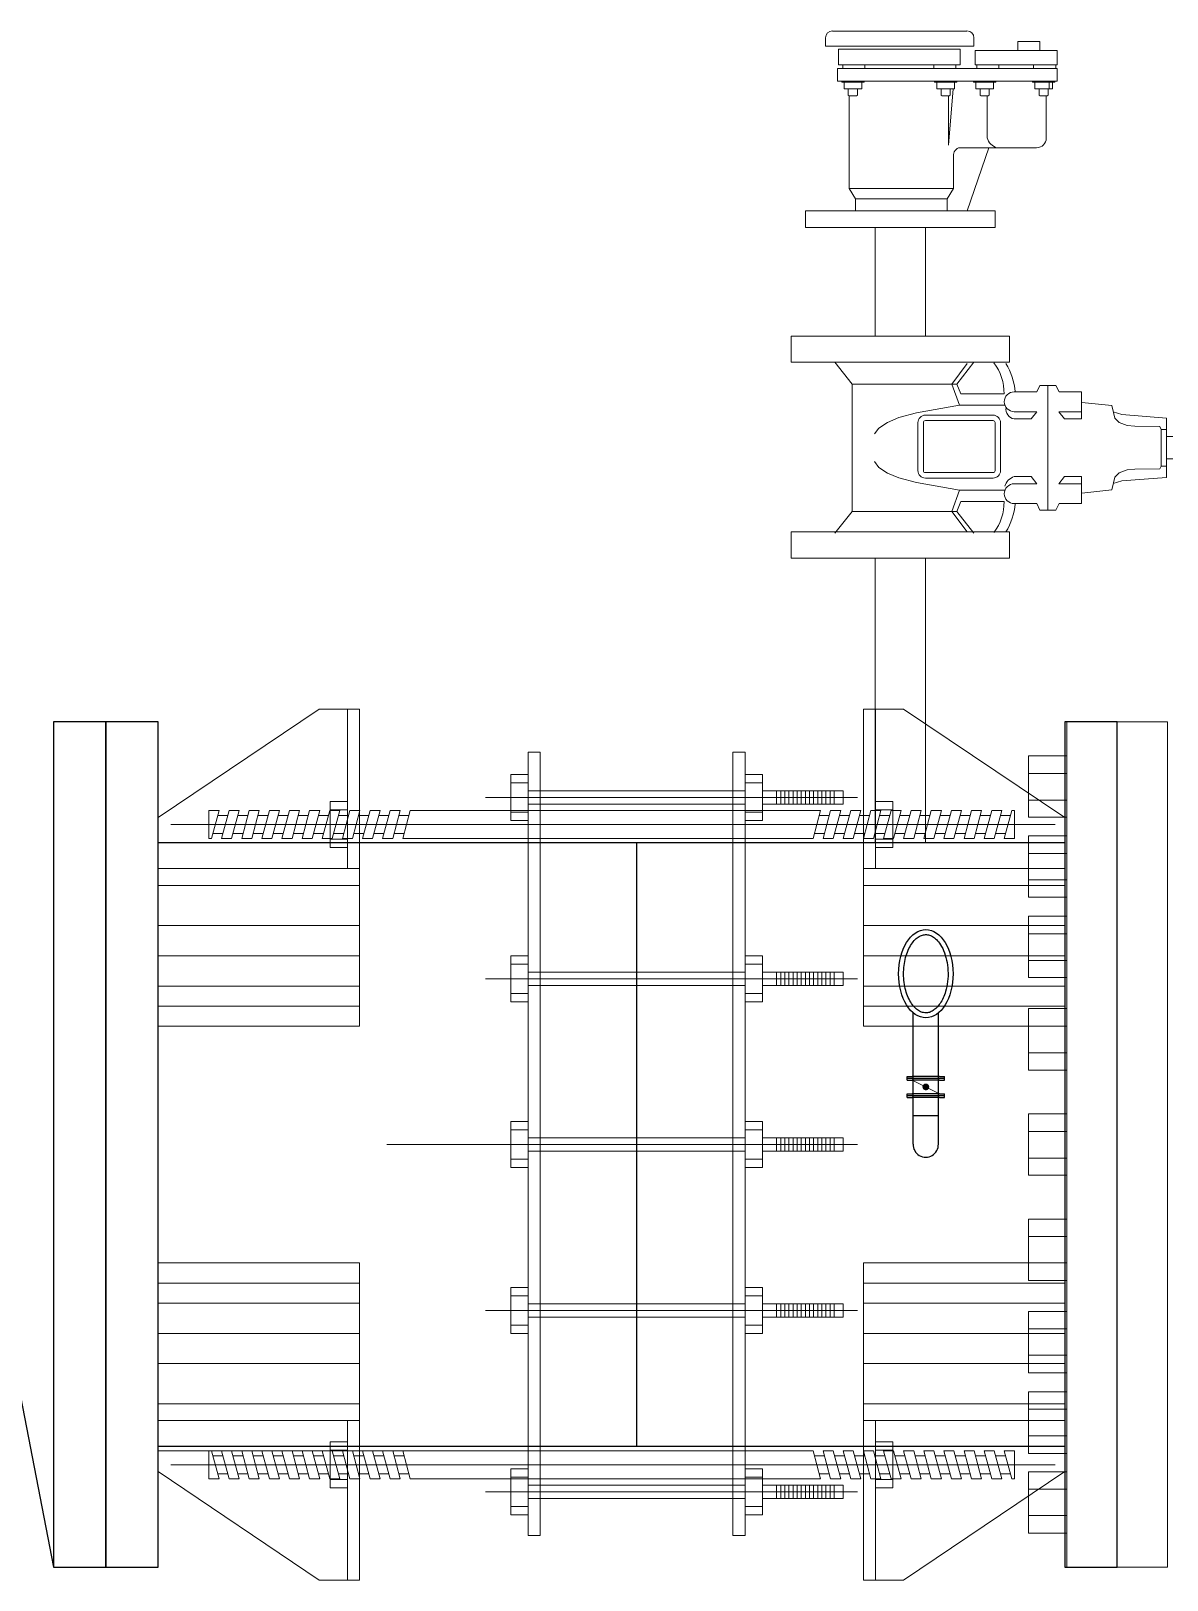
# Model space of a CAD drawing. Header units: inches. Extents: x 0 to 235202, y 0 to 186812.
# Drawn here: x 85566 to 87259, y 172382 to 174691 of the extents above; entities that cross this region are included whole.
import ezdxf

# ---------------------------------------------------------------- set-up
doc = ezdxf.new("R2010")
doc.units = ezdxf.units.IN
doc.header["$MEASUREMENT"] = 0
doc.layers.add('DIM', color=251, linetype='Continuous', lineweight=0)
doc.layers.add('MECHANICAL', color=8, linetype='Continuous', lineweight=0)
doc.layers.add('pipe_dimensio', color=1, linetype='Continuous')
doc.layers.add('PP', color=4, linetype='Continuous')

msp = doc.modelspace()

# ---------------------------------------------------------------- linework, layer by layer
at = {"color": 251}
for p, q in [((85678, 173661), (85600, 173661)), ((85600, 173661), (85600, 172401)), ((85678, 173661), (85678, 172401)), ((85678, 172401), (85678, 173661)), ((85756, 173661), (85678, 173661)), ((85678, 173661), (85678, 172401)), ((85756, 172401), (85756, 173661)), ((87184.6, 173661), (87106.6, 173661)), ((87106.6, 173661), (87106.6, 172401)), ((87184.6, 172401), (87184.6, 173661)), ((87106.6, 173481), (85756, 173481)), ((86468.8, 173481), (86468.8, 172581)), ((86871.9, 173129.9), (86927.4, 173129.9)), ((86871.9, 173129.9), (86927.4, 173129.9)), ((86919.9, 173132.6), (86879.4, 173132.6)), ((86919.9, 173132.6), (86879.4, 173132.6)), ((86919.9, 173127.1), (86879.4, 173127.1)), ((86919.9, 173127.1), (86879.4, 173127.1)), ((86871.9, 173104.1), (86927.4, 173104.1)), ((86871.9, 173104.1), (86927.4, 173104.1)), ((86919.9, 173106.9), (86879.4, 173106.9)), ((86919.9, 173106.9), (86879.4, 173106.9)), ((86919.9, 173101.4), (86879.4, 173101.4)), ((87106.6, 172581), (85756, 172581)), ((85600, 172401), (85678, 172401)), ((85678, 172401), (85756, 172401)), ((87106.6, 172401), (87184.6, 172401))]:
    msp.add_line(p, q, dxfattribs=at)
at = {"layer": 'DIM', "color": 251, "linetype": 'Continuous'}
for p, q in [((86750.2, 174680.8), (86750.2, 174668.7)), ((86961, 174691.1), (86760.6, 174691.1)), ((86971.4, 174668.7), (86971.4, 174680.8)), ((87036.8, 174661.8), (87036.8, 174675.5)), ((87036.8, 174675.5), (87069.5, 174675.5)), ((87069.5, 174675.5), (87069.5, 174661.8)), ((86750.2, 174668.7), (86971.4, 174668.7)), ((86950.6, 174663.8), (86769.5, 174663.8)), ((86769.5, 174663.8), (86769.5, 174640.9)), ((86950.6, 174640.9), (86950.6, 174663.8)), ((86973.2, 174640.9), (86973.2, 174661.8)), ((86973.2, 174661.8), (87095.6, 174661.8)), ((87069.5, 174661.8), (87036.8, 174661.8)), ((87095.6, 174661.8), (87095.6, 174640.9)), ((87095.6, 174635), (86768.1, 174635)), ((86768.1, 174635), (86768.1, 174616.3)), ((86769.5, 174640.9), (86950.6, 174640.9)), ((86808.8, 174640.9), (86775.9, 174640.9)), ((86775.9, 174640.9), (86775.9, 174635)), ((86775.9, 174635), (86808.8, 174635)), ((86808.8, 174635), (86808.8, 174640.9)), ((86944.4, 174640.9), (86911.5, 174640.9)), ((86911.5, 174640.9), (86911.5, 174635)), ((86911.5, 174635), (86944.4, 174635)), ((86944.4, 174635), (86944.4, 174640.9)), ((87095.6, 174640.9), (86973.2, 174640.9)), ((87008.5, 174640.9), (86975.6, 174640.9)), ((86975.6, 174640.9), (86975.6, 174635)), ((86975.6, 174635), (87008.5, 174635)), ((87008.5, 174635), (87008.5, 174640.9)), ((87060.2, 174635), (87060.2, 174640.9)), ((87060.2, 174640.9), (87093.2, 174640.9)), ((87093.2, 174635), (87060.2, 174635)), ((87093.2, 174640.9), (87093.2, 174635)), ((87095.6, 174616.3), (87095.6, 174635)), ((86768.1, 174616.3), (87095.6, 174616.3)), ((86807.7, 174616.3), (86774.3, 174616.3)), ((86774.3, 174616.3), (86774.3, 174614.8)), ((86774.3, 174614.8), (86807.7, 174614.8)), ((86804.2, 174614.8), (86777.8, 174614.8)), ((86777.8, 174614.8), (86777.8, 174605)), ((86777.8, 174605), (86804.2, 174605)), ((86797.8, 174605), (86784.2, 174605)), ((86784.2, 174605), (86784.2, 174595.7)), ((86797.8, 174595.7), (86797.8, 174605)), ((86804.2, 174605), (86804.2, 174614.8)), ((86807.7, 174614.8), (86807.7, 174616.3)), ((86912.4, 174616.3), (86945.8, 174616.3)), ((86912.4, 174614.8), (86912.4, 174616.3)), ((86945.8, 174614.8), (86912.4, 174614.8)), ((86915.9, 174614.8), (86942.3, 174614.8)), ((86915.9, 174605), (86915.9, 174614.8)), ((86942.3, 174605), (86915.9, 174605)), ((86922.3, 174605), (86935.9, 174605)), ((86922.3, 174595.7), (86922.3, 174605)), ((86933.6, 174521), (86940.6, 174605.1)), ((86935.9, 174605), (86935.9, 174595.7)), ((86942.3, 174614.8), (86942.3, 174605)), ((86945.8, 174616.3), (86945.8, 174614.8)), ((86970.7, 174616.3), (87004.2, 174616.3)), ((86970.7, 174614.8), (86970.7, 174616.3)), ((87004.2, 174614.8), (86970.7, 174614.8)), ((86974.3, 174614.8), (87000.6, 174614.8)), ((86974.3, 174605), (86974.3, 174614.8)), ((87000.6, 174605), (86974.3, 174605)), ((86980.7, 174605), (86994.2, 174605)), ((86980.7, 174595.7), (86980.7, 174605)), ((86994.2, 174605), (86994.2, 174595.7)), ((87000.6, 174614.8), (87000.6, 174605)), ((87004.2, 174616.3), (87004.2, 174614.8)), ((87091.9, 174616.3), (87058.5, 174616.3)), ((87058.5, 174616.3), (87058.5, 174614.8)), ((87058.5, 174614.8), (87091.9, 174614.8)), ((87088.4, 174614.8), (87062.1, 174614.8)), ((87062.1, 174614.8), (87062.1, 174605)), ((87062.1, 174605), (87088.4, 174605)), ((87082, 174605), (87068.5, 174605)), ((87068.5, 174605), (87068.5, 174595.7)), ((87082, 174595.7), (87082, 174605)), ((87083.4, 174605), (87083.4, 174614.8)), ((87088.4, 174605), (87088.4, 174614.8)), ((87091.9, 174614.8), (87091.9, 174616.3)), ((86784.2, 174595.7), (86785.7, 174594.3)), ((86785.3, 174594.6), (86785.3, 174456.3)), ((86785.7, 174594.3), (86796.3, 174594.3)), ((86796.3, 174594.3), (86797.8, 174595.7)), ((86923.8, 174594.3), (86922.3, 174595.7)), ((86934.4, 174594.3), (86923.8, 174594.3)), ((86933.6, 174594.3), (86933.6, 174521)), ((86935.9, 174595.7), (86934.4, 174594.3)), ((86982.1, 174594.3), (86980.7, 174595.7)), ((86992.8, 174594.3), (86982.1, 174594.3)), ((86990.9, 174594.3), (86990.9, 174531.8)), ((86994.2, 174595.7), (86992.8, 174594.3)), ((87068.5, 174595.7), (87069.9, 174594.3)), ((87069.9, 174594.3), (87080.6, 174594.3)), ((87079.2, 174594.3), (87079.2, 174531.5)), ((87080.6, 174594.3), (87082, 174595.7)), ((87064.8, 174517.1), (86950.5, 174517.1)), ((86993.4, 174517.1), (86961.3, 174422.8)), ((86940.9, 174506.6), (86940.9, 174456.3)), ((86785.3, 174456.3), (86794.9, 174441.1)), ((86785.3, 174456.3), (86940.9, 174456.3)), ((86940.9, 174456.3), (86931.4, 174441.1)), ((87002.9, 174422.8), (86720.5, 174422.8)), ((86720.5, 174422.8), (86720.5, 174398.2)), ((86794.9, 174441.1), (86794.9, 174422.8)), ((86931.4, 174441.1), (86794.9, 174441.1)), ((86931.4, 174441.1), (86931.4, 174422.8)), ((87002.9, 174398.2), (87002.9, 174422.8)), ((86720.5, 174398.2), (87002.9, 174398.2)), ((86824.2, 174398.2), (86824.2, 174236.4)), ((86824.2, 174398.2), (86899.2, 174398.2)), ((86824.2, 174236.4), (86824.2, 174398.2)), ((86899.2, 174398.2), (86899.2, 174236.4)), ((86899.2, 174398.2), (86899.2, 174236.4)), ((87024.5, 174236.4), (86698.9, 174236.4)), ((86698.9, 174236.4), (86698.9, 174197.2)), ((86824.2, 174236.4), (86899.2, 174236.4)), ((86899.2, 174236.4), (86824.2, 174236.4)), ((87024.5, 174197.2), (87024.5, 174236.4)), ((86698.9, 174197.2), (87024.5, 174197.2)), ((86764.1, 174197.2), (86789.7, 174164.8)), ((86938.3, 174164.8), (86961.4, 174195.5)), ((86971.3, 174197.2), (86945.7, 174164.8)), ((86945.7, 174164.8), (86789.7, 174164.8)), ((86789.7, 173974.9), (86789.7, 174164.8)), ((86950, 174133.1), (86938.3, 174164.8)), ((86945.7, 174164.8), (86951.6, 174150.1)), ((86951.6, 174150.1), (87016.2, 174150.1)), ((87031.4, 174153.3), (87064.9, 174153.3)), ((87064.9, 174153.3), (87069.7, 174162.8)), ((87069.7, 174162.8), (87081.5, 174162.8)), ((87081.5, 173976.9), (87081.5, 174162.8)), ((87093.4, 174162.8), (87081.5, 174162.8)), ((87081.5, 173976.9), (87081.5, 174162.8)), ((87098.2, 174153.3), (87093.4, 174162.8)), ((87131.7, 174153.3), (87098.2, 174153.3)), ((87131.7, 174153.3), (87131.7, 174112.9)), ((86885.9, 174121.7), (86859.3, 174114.8)), ((86950, 174133.1), (86885.9, 174121.7)), ((87017.5, 174133.1), (86950, 174133.1)), ((87065.2, 174123.6), (87031.4, 174123.6)), ((87056.6, 174112.9), (87065.2, 174123.6)), ((87106.5, 174112.9), (87097.9, 174123.6)), ((87097.9, 174123.6), (87131.7, 174123.6)), ((87176.8, 174132.9), (87132.1, 174137.5)), ((87181.2, 174113.9), (87176.8, 174132.9)), ((87191.5, 174119.4), (87179, 174123.4)), ((87258.5, 174114.1), (87191.5, 174119.4)), ((86829.6, 174099.1), (86823.2, 174090.6)), ((86842.6, 174107.7), (86829.6, 174099.1)), ((86859.3, 174114.8), (86842.6, 174107.7)), ((86887.9, 174107.3), (86887.9, 174035.8)), ((86896, 174107.3), (86896, 174035.8)), ((86999.9, 174118.4), (86899, 174118.4)), ((86999.9, 174110.3), (86899, 174110.3)), ((87002.9, 174035.8), (87002.9, 174107.3)), ((87011, 174035.8), (87011, 174107.3)), ((87031.4, 174112.9), (87056.6, 174112.9)), ((87131.7, 174112.9), (87106.5, 174112.9)), ((87187.9, 174107.4), (87181.2, 174113.9)), ((87199.5, 174103), (87187.9, 174107.4)), ((87211, 174102.1), (87199.5, 174103)), ((87248.3, 174101.4), (87211, 174102.1)), ((87250.2, 174097.2), (87248.3, 174101.4)), ((87250.2, 174042.6), (87250.2, 174097.2)), ((87258.5, 174097.2), (87250.2, 174097.2)), ((87258.5, 174114.1), (87258.5, 174097.2)), ((87258.5, 174042.6), (87258.5, 174097.2)), ((87258.5, 174086.5), (87267.8, 174086.5)), ((87258.5, 174053.2), (87267.8, 174053.2)), ((86829.6, 174040.6), (86823.2, 174049.2)), ((86842.6, 174032.1), (86829.6, 174040.6)), ((86859.3, 174024.9), (86842.6, 174032.1)), ((86899, 174032.8), (86999.9, 174032.8)), ((87031.4, 174026.8), (87056.6, 174026.8)), ((87056.6, 174026.8), (87065.2, 174016.1)), ((87106.5, 174026.8), (87097.9, 174016.1)), ((87131.7, 174026.8), (87106.5, 174026.8)), ((87131.7, 173986.5), (87131.7, 174026.8)), ((87187.9, 174032.3), (87181.2, 174025.9)), ((87199.5, 174036.7), (87187.9, 174032.3)), ((87211, 174037.7), (87199.5, 174036.7)), ((87248.3, 174038.4), (87211, 174037.7)), ((87250.2, 174042.6), (87248.3, 174038.4)), ((87258.5, 174042.6), (87250.2, 174042.6)), ((87258.5, 174025.7), (87258.5, 174042.6)), ((86885.9, 174018.1), (86859.3, 174024.9)), ((86950, 174006.7), (86885.9, 174018.1)), ((86899, 174024.7), (86999.9, 174024.7)), ((86950, 174006.7), (86938.3, 173974.9)), ((87017.5, 174006.7), (86950, 174006.7)), ((87065.2, 174016.1), (87031.4, 174016.1)), ((87097.9, 174016.1), (87131.7, 174016.1)), ((87176.8, 174006.9), (87132.1, 174002.2)), ((87181.2, 174025.9), (87176.8, 174006.9)), ((87191.5, 174020.4), (87179, 174016.4)), ((87258.5, 174025.7), (87191.5, 174020.4)), ((86945.7, 173974.9), (86951.6, 173989.7)), ((86951.6, 173989.7), (87016.2, 173989.7)), ((87031.4, 173986.5), (87064.9, 173986.5)), ((87064.9, 173986.5), (87069.7, 173976.9)), ((87098.2, 173986.5), (87093.4, 173976.9)), ((87131.7, 173986.5), (87098.2, 173986.5)), ((86764.1, 173942.6), (86789.7, 173974.9)), ((86945.7, 173974.9), (86789.7, 173974.9)), ((86938.3, 173974.9), (86961.4, 173944.3)), ((86971.3, 173942.6), (86945.7, 173974.9)), ((87069.7, 173976.9), (87081.5, 173976.9)), ((87093.4, 173976.9), (87081.5, 173976.9)), ((87024.6, 173944.3), (86699, 173944.3)), ((86699, 173944.3), (86699, 173905.1)), ((87024.6, 173905.1), (87024.6, 173944.3)), ((86699, 173905.1), (87024.6, 173905.1)), ((86899.2, 173905.1), (86824.2, 173905.1)), ((86824.2, 173905.1), (86824.2, 173481)), ((86899.2, 173481), (86899.2, 173905.1)), ((86824.2, 173481), (86899.2, 173481))]:
    msp.add_line(p, q, dxfattribs=at)
at = {"layer": 'DIM', "color": 251}
for p, q in [((85996, 173680.1), (85756, 173518.5)), ((86056, 173680.1), (85996, 173680.1)), ((86056, 173680.1), (86056, 173481)), ((86806.6, 173680.1), (86806.6, 173481)), ((86806.6, 173680.1), (86866.6, 173680.1)), ((86866.6, 173680.1), (87106.6, 173518.5)), ((86307.2, 173616), (86307.2, 173481)), ((86325.2, 173616), (86307.2, 173616)), ((86307.2, 173616), (86307.2, 173481)), ((86325.2, 173616), (86307.2, 173616)), ((86325.2, 173616), (86325.2, 173481)), ((86325.2, 173616), (86325.2, 173481)), ((86612.3, 173616), (86612.3, 173481)), ((86612.3, 173616), (86630.3, 173616)), ((86612.3, 173616), (86612.3, 173481)), ((86612.3, 173616), (86630.3, 173616)), ((86630.3, 173616), (86630.3, 173481)), ((86630.3, 173616), (86630.3, 173481)), ((86281.4, 173514.3), (86281.4, 173582.7)), ((86281.4, 173582.7), (86307.2, 173582.7)), ((86281.4, 173514.3), (86281.4, 173582.7)), ((86281.4, 173582.7), (86307.2, 173582.7)), ((86281.4, 173570.4), (86307.2, 173570.4)), ((86281.4, 173570.4), (86307.2, 173570.4)), ((86307.2, 173582.7), (86307.2, 173514.3)), ((86307.2, 173582.7), (86307.2, 173514.3)), ((86656.1, 173582.7), (86630.3, 173582.7)), ((86630.3, 173582.7), (86630.3, 173514.3)), ((86656.1, 173582.7), (86630.3, 173582.7)), ((86630.3, 173582.7), (86630.3, 173514.3)), ((86656.1, 173570.4), (86630.3, 173570.4)), ((86656.1, 173570.4), (86630.3, 173570.4)), ((86656.1, 173514.3), (86656.1, 173582.7)), ((86656.1, 173514.3), (86656.1, 173582.7)), ((86012.2, 173542.5), (86038, 173542.5)), ((86012.2, 173474.1), (86012.2, 173542.5)), ((86012.2, 173542.5), (86038, 173542.5)), ((86012.2, 173474.1), (86012.2, 173542.5)), ((86038, 173542.5), (86038, 173474.1)), ((86038, 173542.5), (86038, 173474.1)), ((86630.3, 173558.4), (86307.2, 173558.4)), ((86612.3, 173558.4), (86325.2, 173558.4)), ((86776.4, 173558.4), (86656.1, 173558.4)), ((86776.4, 173558.4), (86656.1, 173558.4)), ((86677.3, 173558.4), (86677.3, 173538.6)), ((86677.3, 173558.4), (86677.3, 173538.6)), ((86683.4, 173558.4), (86683.4, 173538.6)), ((86683.4, 173558.4), (86683.4, 173538.6)), ((86689.5, 173558.4), (86689.5, 173538.6)), ((86689.5, 173558.4), (86689.5, 173538.6)), ((86695.7, 173558.4), (86695.7, 173538.6)), ((86695.7, 173558.4), (86695.7, 173538.6)), ((86701.8, 173558.4), (86701.8, 173538.6)), ((86701.8, 173558.4), (86701.8, 173538.6)), ((86707.9, 173558.4), (86707.9, 173538.6)), ((86707.9, 173558.4), (86707.9, 173538.6)), ((86714.1, 173558.4), (86714.1, 173538.6)), ((86714.1, 173558.4), (86714.1, 173538.6)), ((86720.2, 173558.4), (86720.2, 173538.6)), ((86720.2, 173558.4), (86720.2, 173538.6)), ((86726.3, 173558.4), (86726.3, 173538.6)), ((86726.3, 173558.4), (86726.3, 173538.6)), ((86732.5, 173558.4), (86732.5, 173538.6)), ((86732.5, 173558.4), (86732.5, 173538.6)), ((86738.6, 173558.4), (86738.6, 173538.6)), ((86738.6, 173558.4), (86738.6, 173538.6)), ((86744.7, 173558.4), (86744.7, 173538.6)), ((86744.7, 173558.4), (86744.7, 173538.6)), ((86750.8, 173558.4), (86750.8, 173538.6)), ((86750.8, 173558.4), (86750.8, 173538.6)), ((86757, 173558.4), (86757, 173538.6)), ((86757, 173558.4), (86757, 173538.6)), ((86763.1, 173558.4), (86763.1, 173538.6)), ((86763.1, 173558.4), (86763.1, 173538.6)), ((86776.4, 173558.4), (86776.4, 173538.6)), ((86776.4, 173558.4), (86776.4, 173538.6)), ((86824.6, 173542.5), (86850.4, 173542.5)), ((86824.6, 173474.1), (86824.6, 173542.5)), ((86850.4, 173542.5), (86850.4, 173474.1)), ((85756, 173518.5), (85756, 173481)), ((85831.6, 173487.3), (85831.6, 173529.3)), ((85831.6, 173529.3), (85846.6, 173529.3)), ((85846.6, 173529.3), (85835.3, 173487.3)), ((85844.6, 173521.8), (85859.6, 173521.8)), ((85861.6, 173529.3), (85850.3, 173487.3)), ((85861.6, 173529.3), (85876.6, 173529.3)), ((85876.6, 173529.3), (85865.3, 173487.3)), ((85874.6, 173521.8), (85889.6, 173521.8)), ((85891.6, 173529.3), (85880.3, 173487.3)), ((85891.6, 173529.3), (85906.6, 173529.3)), ((85906.6, 173529.3), (85895.3, 173487.3)), ((85904.6, 173521.8), (85919.6, 173521.8)), ((85921.6, 173529.3), (85910.3, 173487.3)), ((85921.6, 173529.3), (85936.6, 173529.3)), ((85936.6, 173529.3), (85925.3, 173487.3)), ((85934.6, 173521.8), (85949.6, 173521.8)), ((85951.6, 173529.3), (85940.3, 173487.3)), ((85951.6, 173529.3), (85966.6, 173529.3)), ((85966.6, 173529.3), (85955.3, 173487.3)), ((85964.6, 173521.8), (85979.6, 173521.8)), ((85981.6, 173529.3), (85970.3, 173487.3)), ((85981.6, 173529.3), (85996.6, 173529.3)), ((85996.6, 173529.3), (85985.3, 173487.3)), ((85994.6, 173521.8), (86009.6, 173521.8)), ((86011.6, 173529.3), (86000.3, 173487.3)), ((86011.6, 173529.3), (86026.6, 173529.3)), ((86038, 173530.2), (86012.2, 173530.2)), ((86026.6, 173529.3), (86015.3, 173487.3)), ((86024.6, 173521.8), (86039.6, 173521.8)), ((86041.6, 173529.3), (86030.3, 173487.3)), ((86041.6, 173529.3), (86056.6, 173529.3)), ((86056.6, 173529.3), (86045.3, 173487.3)), ((86054.6, 173521.8), (86069.6, 173521.8)), ((86071.6, 173529.3), (86060.3, 173487.3)), ((86071.6, 173529.3), (86086.6, 173529.3)), ((86086.6, 173529.3), (86075.3, 173487.3)), ((86084.6, 173521.8), (86099.6, 173521.8)), ((86101.6, 173529.3), (86090.3, 173487.3)), ((86101.6, 173529.3), (86116.6, 173529.3)), ((86116.6, 173529.3), (86105.3, 173487.3)), ((86114.6, 173521.8), (86129.6, 173521.8)), ((86131.6, 173529.3), (86120.3, 173487.3)), ((86131.6, 173529.3), (86742.8, 173529.3)), ((86281.4, 173526.6), (86307.2, 173526.6)), ((86281.4, 173526.6), (86307.2, 173526.6)), ((86630.3, 173538.6), (86307.2, 173538.6)), ((86612.3, 173538.6), (86325.2, 173538.6)), ((86656.1, 173526.6), (86630.3, 173526.6)), ((86656.1, 173526.6), (86630.3, 173526.6)), ((86776.4, 173538.6), (86656.1, 173538.6)), ((86776.4, 173538.6), (86656.1, 173538.6)), ((86731.6, 173487.3), (86742.8, 173529.3)), ((86740.8, 173521.8), (86755.8, 173521.8)), ((86746.6, 173487.3), (86757.8, 173529.3)), ((86757.8, 173529.3), (86772.8, 173529.3)), ((86761.6, 173487.3), (86772.8, 173529.3)), ((86770.8, 173521.8), (86785.8, 173521.8)), ((86776.6, 173487.3), (86787.8, 173529.3)), ((86787.8, 173529.3), (86802.8, 173529.3)), ((86791.6, 173487.3), (86802.8, 173529.3)), ((86800.8, 173521.8), (86815.8, 173521.8)), ((86806.6, 173487.3), (86817.8, 173529.3)), ((86817.8, 173529.3), (86832.8, 173529.3)), ((86821.6, 173487.3), (86832.8, 173529.3)), ((86850.4, 173530.2), (86824.6, 173530.2)), ((86830.8, 173521.8), (86845.8, 173521.8)), ((86836.6, 173487.3), (86847.8, 173529.3)), ((86847.8, 173529.3), (86862.8, 173529.3)), ((86851.6, 173487.3), (86862.8, 173529.3)), ((86860.8, 173521.8), (86875.8, 173521.8)), ((86866.6, 173487.3), (86877.8, 173529.3)), ((86877.8, 173529.3), (86892.8, 173529.3)), ((86881.6, 173487.3), (86892.8, 173529.3)), ((86890.8, 173521.8), (86905.8, 173521.8)), ((86896.6, 173487.3), (86907.8, 173529.3)), ((86907.8, 173529.3), (86922.8, 173529.3)), ((86911.6, 173487.3), (86922.8, 173529.3)), ((86920.8, 173521.8), (86935.8, 173521.8)), ((86926.6, 173487.3), (86937.8, 173529.3)), ((86937.8, 173529.3), (86952.8, 173529.3)), ((86941.6, 173487.3), (86952.8, 173529.3)), ((86950.8, 173521.8), (86965.8, 173521.8)), ((86956.6, 173487.3), (86967.8, 173529.3)), ((86967.8, 173529.3), (86982.8, 173529.3)), ((86971.6, 173487.3), (86982.8, 173529.3)), ((86980.8, 173521.8), (86995.8, 173521.8)), ((86986.6, 173487.3), (86997.8, 173529.3)), ((86997.8, 173529.3), (87012.8, 173529.3)), ((87001.6, 173487.3), (87012.8, 173529.3)), ((87010.8, 173521.8), (87025.8, 173521.8)), ((87016.6, 173487.3), (87027.8, 173529.3)), ((87027.8, 173529.3), (87031.6, 173529.3)), ((87031.6, 173529.3), (87031.6, 173487.3)), ((87106.6, 173518.5), (87106.6, 173481)), ((86307.2, 173514.3), (86281.4, 173514.3)), ((86307.2, 173514.3), (86281.4, 173514.3)), ((86630.3, 173514.3), (86656.1, 173514.3)), ((86630.3, 173514.3), (86656.1, 173514.3)), ((85756, 173207.4), (85756, 173481)), ((85835.3, 173487.3), (85831.6, 173487.3)), ((85852.3, 173494.8), (85837.3, 173494.8)), ((85865.3, 173487.3), (85850.3, 173487.3)), ((85882.3, 173494.8), (85867.3, 173494.8)), ((85895.3, 173487.3), (85880.3, 173487.3)), ((85912.3, 173494.8), (85897.3, 173494.8)), ((85925.3, 173487.3), (85910.3, 173487.3)), ((85942.3, 173494.8), (85927.3, 173494.8)), ((85955.3, 173487.3), (85940.3, 173487.3)), ((85972.3, 173494.8), (85957.3, 173494.8)), ((85985.3, 173487.3), (85970.3, 173487.3)), ((86002.3, 173494.8), (85987.3, 173494.8)), ((86015.3, 173487.3), (86000.3, 173487.3)), ((86038, 173486.4), (86012.2, 173486.4)), ((86038, 173474.1), (86012.2, 173474.1)), ((86038, 173474.1), (86012.2, 173474.1)), ((86032.3, 173494.8), (86017.3, 173494.8)), ((86045.3, 173487.3), (86030.3, 173487.3)), ((86062.3, 173494.8), (86047.3, 173494.8)), ((86056, 173207.4), (86056, 173481)), ((86075.3, 173487.3), (86060.3, 173487.3)), ((86092.3, 173494.8), (86077.3, 173494.8)), ((86105.3, 173487.3), (86090.3, 173487.3)), ((86122.3, 173494.8), (86107.3, 173494.8)), ((86731.6, 173487.3), (86120.3, 173487.3)), ((86307.2, 172581), (86307.2, 173481)), ((86307.2, 172581), (86307.2, 173481)), ((86325.2, 173481), (86325.2, 172581)), ((86325.2, 173481), (86325.2, 172581)), ((86612.3, 173481), (86612.3, 172581)), ((86612.3, 173481), (86612.3, 172581)), ((86630.3, 172581), (86630.3, 173481)), ((86630.3, 172581), (86630.3, 173481)), ((86748.6, 173494.8), (86733.6, 173494.8)), ((86761.6, 173487.3), (86746.6, 173487.3)), ((86778.6, 173494.8), (86763.6, 173494.8)), ((86791.6, 173487.3), (86776.6, 173487.3)), ((86808.6, 173494.8), (86793.6, 173494.8)), ((86821.6, 173487.3), (86806.6, 173487.3)), ((86806.6, 173207.4), (86806.6, 173481)), ((86838.6, 173494.8), (86823.6, 173494.8)), ((86850.4, 173486.4), (86824.6, 173486.4)), ((86850.4, 173474.1), (86824.6, 173474.1)), ((86851.6, 173487.3), (86836.6, 173487.3)), ((86868.6, 173494.8), (86853.6, 173494.8)), ((86881.6, 173487.3), (86866.6, 173487.3)), ((86898.6, 173494.8), (86883.6, 173494.8)), ((86911.6, 173487.3), (86896.6, 173487.3)), ((86928.6, 173494.8), (86913.6, 173494.8)), ((86941.6, 173487.3), (86926.6, 173487.3)), ((86958.6, 173494.8), (86943.6, 173494.8)), ((86971.6, 173487.3), (86956.6, 173487.3)), ((86988.6, 173494.8), (86973.6, 173494.8)), ((87001.6, 173487.3), (86986.6, 173487.3)), ((87018.6, 173494.8), (87003.6, 173494.8)), ((87031.6, 173487.3), (87016.6, 173487.3)), ((87106.6, 173207.4), (87106.6, 173481)), ((86056, 173442.5), (85756, 173442.5)), ((86806.6, 173442.5), (87106.6, 173442.5)), ((85756, 173417.4), (86056, 173417.4)), ((87106.6, 173417.4), (86806.6, 173417.4)), ((85756, 173357.4), (86056, 173357.4)), ((87106.6, 173357.4), (86806.6, 173357.4)), ((85756, 173312.4), (86056, 173312.4)), ((86281.4, 173244), (86281.4, 173312.4)), ((86281.4, 173312.4), (86307.2, 173312.4)), ((86281.4, 173244), (86281.4, 173312.4)), ((86281.4, 173312.4), (86307.2, 173312.4)), ((86307.2, 173312.4), (86307.2, 173244)), ((86307.2, 173312.4), (86307.2, 173244)), ((86656.1, 173312.4), (86630.3, 173312.4)), ((86630.3, 173312.4), (86630.3, 173244)), ((86656.1, 173312.4), (86630.3, 173312.4)), ((86630.3, 173312.4), (86630.3, 173244)), ((86656.1, 173244), (86656.1, 173312.4)), ((86656.1, 173244), (86656.1, 173312.4)), ((87106.6, 173312.4), (86806.6, 173312.4)), ((86281.4, 173300.1), (86307.2, 173300.1)), ((86281.4, 173300.1), (86307.2, 173300.1)), ((86630.3, 173288.1), (86307.2, 173288.1)), ((86612.3, 173288.1), (86325.2, 173288.1)), ((86656.1, 173300.1), (86630.3, 173300.1)), ((86656.1, 173300.1), (86630.3, 173300.1)), ((86776.4, 173288.1), (86656.1, 173288.1)), ((86776.4, 173288.1), (86656.1, 173288.1)), ((86677.3, 173288.1), (86677.3, 173268.3)), ((86677.3, 173288.1), (86677.3, 173268.3)), ((86683.4, 173288.1), (86683.4, 173268.3)), ((86683.4, 173288.1), (86683.4, 173268.3)), ((86689.5, 173288.1), (86689.5, 173268.3)), ((86689.5, 173288.1), (86689.5, 173268.3)), ((86695.7, 173288.1), (86695.7, 173268.3)), ((86695.7, 173288.1), (86695.7, 173268.3)), ((86701.8, 173288.1), (86701.8, 173268.3)), ((86701.8, 173288.1), (86701.8, 173268.3)), ((86707.9, 173288.1), (86707.9, 173268.3)), ((86707.9, 173288.1), (86707.9, 173268.3)), ((86714.1, 173288.1), (86714.1, 173268.3)), ((86714.1, 173288.1), (86714.1, 173268.3)), ((86720.2, 173288.1), (86720.2, 173268.3)), ((86720.2, 173288.1), (86720.2, 173268.3)), ((86726.3, 173288.1), (86726.3, 173268.3)), ((86726.3, 173288.1), (86726.3, 173268.3)), ((86732.5, 173288.1), (86732.5, 173268.3)), ((86732.5, 173288.1), (86732.5, 173268.3)), ((86738.6, 173288.1), (86738.6, 173268.3)), ((86738.6, 173288.1), (86738.6, 173268.3)), ((86744.7, 173288.1), (86744.7, 173268.3)), ((86744.7, 173288.1), (86744.7, 173268.3)), ((86750.8, 173288.1), (86750.8, 173268.3)), ((86750.8, 173288.1), (86750.8, 173268.3)), ((86757, 173288.1), (86757, 173268.3)), ((86757, 173288.1), (86757, 173268.3)), ((86763.1, 173288.1), (86763.1, 173268.3)), ((86763.1, 173288.1), (86763.1, 173268.3)), ((86776.4, 173288.1), (86776.4, 173268.3)), ((86776.4, 173288.1), (86776.4, 173268.3)), ((85756, 173267.4), (86056, 173267.4)), ((86630.3, 173268.3), (86307.2, 173268.3)), ((86612.3, 173268.3), (86325.2, 173268.3)), ((86776.4, 173268.3), (86656.1, 173268.3)), ((86776.4, 173268.3), (86656.1, 173268.3)), ((87106.6, 173267.4), (86806.6, 173267.4)), ((86281.4, 173256.3), (86307.2, 173256.3)), ((86281.4, 173256.3), (86307.2, 173256.3)), ((86307.2, 173244), (86281.4, 173244)), ((86307.2, 173244), (86281.4, 173244)), ((86656.1, 173256.3), (86630.3, 173256.3)), ((86656.1, 173256.3), (86630.3, 173256.3)), ((86630.3, 173244), (86656.1, 173244)), ((86630.3, 173244), (86656.1, 173244)), ((85756, 173237.4), (86056, 173237.4)), ((87106.6, 173237.4), (86806.6, 173237.4)), ((85756, 173207.4), (86056, 173207.4)), ((87106.6, 173207.4), (86806.6, 173207.4)), ((86281.4, 172996.8), (86281.4, 173065.2)), ((86281.4, 173065.2), (86307.2, 173065.2)), ((86281.4, 172996.8), (86281.4, 173065.2)), ((86281.4, 173065.2), (86307.2, 173065.2)), ((86307.2, 173065.2), (86307.2, 172996.8)), ((86307.2, 173065.2), (86307.2, 172996.8)), ((86656.1, 173065.2), (86630.3, 173065.2)), ((86630.3, 173065.2), (86630.3, 172996.8)), ((86656.1, 173065.2), (86630.3, 173065.2)), ((86630.3, 173065.2), (86630.3, 172996.8)), ((86656.1, 172996.8), (86656.1, 173065.2)), ((86656.1, 172996.8), (86656.1, 173065.2)), ((86281.4, 173052.9), (86307.2, 173052.9)), ((86281.4, 173052.9), (86307.2, 173052.9)), ((86630.3, 173040.9), (86307.2, 173040.9)), ((86612.3, 173040.9), (86325.2, 173040.9)), ((86656.1, 173052.9), (86630.3, 173052.9)), ((86656.1, 173052.9), (86630.3, 173052.9)), ((86776.4, 173040.9), (86656.1, 173040.9)), ((86776.4, 173040.9), (86656.1, 173040.9)), ((86677.3, 173040.9), (86677.3, 173021.1)), ((86677.3, 173040.9), (86677.3, 173021.1)), ((86683.4, 173040.9), (86683.4, 173021.1)), ((86683.4, 173040.9), (86683.4, 173021.1)), ((86689.5, 173040.9), (86689.5, 173021.1)), ((86689.5, 173040.9), (86689.5, 173021.1)), ((86695.7, 173040.9), (86695.7, 173021.1)), ((86695.7, 173040.9), (86695.7, 173021.1)), ((86701.8, 173040.9), (86701.8, 173021.1)), ((86701.8, 173040.9), (86701.8, 173021.1)), ((86707.9, 173040.9), (86707.9, 173021.1)), ((86707.9, 173040.9), (86707.9, 173021.1)), ((86714.1, 173040.9), (86714.1, 173021.1)), ((86714.1, 173040.9), (86714.1, 173021.1)), ((86720.2, 173040.9), (86720.2, 173021.1)), ((86720.2, 173040.9), (86720.2, 173021.1)), ((86726.3, 173040.9), (86726.3, 173021.1)), ((86726.3, 173040.9), (86726.3, 173021.1)), ((86732.5, 173040.9), (86732.5, 173021.1)), ((86732.5, 173040.9), (86732.5, 173021.1)), ((86738.6, 173040.9), (86738.6, 173021.1)), ((86738.6, 173040.9), (86738.6, 173021.1)), ((86744.7, 173040.9), (86744.7, 173021.1)), ((86744.7, 173040.9), (86744.7, 173021.1)), ((86750.8, 173040.9), (86750.8, 173021.1)), ((86750.8, 173040.9), (86750.8, 173021.1)), ((86757, 173040.9), (86757, 173021.1)), ((86757, 173040.9), (86757, 173021.1)), ((86763.1, 173040.9), (86763.1, 173021.1)), ((86763.1, 173040.9), (86763.1, 173021.1)), ((86776.4, 173040.9), (86776.4, 173021.1)), ((86776.4, 173040.9), (86776.4, 173021.1)), ((86760.6, 173031), (86096.6, 173031)), ((86630.3, 173021.1), (86307.2, 173021.1)), ((86612.3, 173021.1), (86325.2, 173021.1)), ((86776.4, 173021.1), (86656.1, 173021.1)), ((86776.4, 173021.1), (86656.1, 173021.1)), ((86281.4, 173009.1), (86307.2, 173009.1)), ((86281.4, 173009.1), (86307.2, 173009.1)), ((86307.2, 172996.8), (86281.4, 172996.8)), ((86307.2, 172996.8), (86281.4, 172996.8)), ((86656.1, 173009.1), (86630.3, 173009.1)), ((86656.1, 173009.1), (86630.3, 173009.1)), ((86630.3, 172996.8), (86656.1, 172996.8)), ((86630.3, 172996.8), (86656.1, 172996.8)), ((85756, 172854.6), (86056, 172854.6)), ((85756, 172854.6), (85756, 172581)), ((86056, 172854.6), (86056, 172581)), ((87106.6, 172854.6), (86806.6, 172854.6)), ((86806.6, 172854.6), (86806.6, 172581)), ((87106.6, 172854.6), (87106.6, 172581)), ((85756, 172824.6), (86056, 172824.6)), ((86307.2, 172818), (86281.4, 172818)), ((86281.4, 172818), (86281.4, 172749.6)), ((86307.2, 172818), (86281.4, 172818)), ((86281.4, 172818), (86281.4, 172749.6)), ((86281.4, 172805.7), (86307.2, 172805.7)), ((86281.4, 172805.7), (86307.2, 172805.7)), ((86307.2, 172749.6), (86307.2, 172818)), ((86307.2, 172749.6), (86307.2, 172818)), ((86630.3, 172818), (86656.1, 172818)), ((86630.3, 172749.6), (86630.3, 172818)), ((86630.3, 172818), (86656.1, 172818)), ((86630.3, 172749.6), (86630.3, 172818)), ((86656.1, 172805.7), (86630.3, 172805.7)), ((86656.1, 172805.7), (86630.3, 172805.7)), ((86656.1, 172818), (86656.1, 172749.6)), ((86656.1, 172818), (86656.1, 172749.6)), ((87106.6, 172824.6), (86806.6, 172824.6)), ((85756, 172794.6), (86056, 172794.6)), ((86630.3, 172793.7), (86307.2, 172793.7)), ((86612.3, 172793.7), (86325.2, 172793.7)), ((86776.4, 172793.7), (86656.1, 172793.7)), ((86776.4, 172793.7), (86656.1, 172793.7)), ((86677.3, 172773.9), (86677.3, 172793.7)), ((86677.3, 172773.9), (86677.3, 172793.7)), ((86683.4, 172773.9), (86683.4, 172793.7)), ((86683.4, 172773.9), (86683.4, 172793.7)), ((86689.5, 172773.9), (86689.5, 172793.7)), ((86689.5, 172773.9), (86689.5, 172793.7)), ((86695.7, 172773.9), (86695.7, 172793.7)), ((86695.7, 172773.9), (86695.7, 172793.7)), ((86701.8, 172773.9), (86701.8, 172793.7)), ((86701.8, 172773.9), (86701.8, 172793.7)), ((86707.9, 172773.9), (86707.9, 172793.7)), ((86707.9, 172773.9), (86707.9, 172793.7)), ((86714.1, 172773.9), (86714.1, 172793.7)), ((86714.1, 172773.9), (86714.1, 172793.7)), ((86720.2, 172773.9), (86720.2, 172793.7)), ((86720.2, 172773.9), (86720.2, 172793.7)), ((86726.3, 172773.9), (86726.3, 172793.7)), ((86726.3, 172773.9), (86726.3, 172793.7)), ((86732.5, 172773.9), (86732.5, 172793.7)), ((86732.5, 172773.9), (86732.5, 172793.7)), ((86738.6, 172773.9), (86738.6, 172793.7)), ((86738.6, 172773.9), (86738.6, 172793.7)), ((86744.7, 172773.9), (86744.7, 172793.7)), ((86744.7, 172773.9), (86744.7, 172793.7)), ((86750.8, 172773.9), (86750.8, 172793.7)), ((86750.8, 172773.9), (86750.8, 172793.7)), ((86757, 172773.9), (86757, 172793.7)), ((86757, 172773.9), (86757, 172793.7)), ((86763.1, 172773.9), (86763.1, 172793.7)), ((86763.1, 172773.9), (86763.1, 172793.7)), ((86776.4, 172773.9), (86776.4, 172793.7)), ((86776.4, 172773.9), (86776.4, 172793.7)), ((87106.6, 172794.6), (86806.6, 172794.6)), ((86281.4, 172761.9), (86307.2, 172761.9)), ((86281.4, 172761.9), (86307.2, 172761.9)), ((86630.3, 172773.9), (86307.2, 172773.9)), ((86612.3, 172773.9), (86325.2, 172773.9)), ((86656.1, 172761.9), (86630.3, 172761.9)), ((86656.1, 172761.9), (86630.3, 172761.9)), ((86776.4, 172773.9), (86656.1, 172773.9)), ((86776.4, 172773.9), (86656.1, 172773.9)), ((85756, 172749.6), (86056, 172749.6)), ((86281.4, 172749.6), (86307.2, 172749.6)), ((86281.4, 172749.6), (86307.2, 172749.6)), ((86656.1, 172749.6), (86630.3, 172749.6)), ((86656.1, 172749.6), (86630.3, 172749.6)), ((87106.6, 172749.6), (86806.6, 172749.6)), ((85756, 172704.6), (86056, 172704.6)), ((87106.6, 172704.6), (86806.6, 172704.6)), ((85756, 172644.6), (86056, 172644.6)), ((87106.6, 172644.6), (86806.6, 172644.6)), ((86056, 172619.5), (85756, 172619.5)), ((86806.6, 172619.5), (87106.6, 172619.5)), ((85756, 172543.5), (85756, 172581)), ((86731.6, 172574.7), (85756, 172574.7)), ((85831.6, 172574.7), (85831.6, 172532.7)), ((85835.3, 172574.7), (85831.6, 172574.7)), ((85846.6, 172532.7), (85835.3, 172574.7)), ((85865.3, 172574.7), (85850.3, 172574.7)), ((85861.6, 172532.7), (85850.3, 172574.7)), ((85876.6, 172532.7), (85865.3, 172574.7)), ((85895.3, 172574.7), (85880.3, 172574.7)), ((85891.6, 172532.7), (85880.3, 172574.7)), ((85906.6, 172532.7), (85895.3, 172574.7)), ((85925.3, 172574.7), (85910.3, 172574.7)), ((85921.6, 172532.7), (85910.3, 172574.7)), ((85936.6, 172532.7), (85925.3, 172574.7)), ((85955.3, 172574.7), (85940.3, 172574.7)), ((85951.6, 172532.7), (85940.3, 172574.7)), ((85966.6, 172532.7), (85955.3, 172574.7)), ((85985.3, 172574.7), (85970.3, 172574.7)), ((85981.6, 172532.7), (85970.3, 172574.7)), ((85996.6, 172532.7), (85985.3, 172574.7)), ((86015.3, 172574.7), (86000.3, 172574.7)), ((86011.6, 172532.7), (86000.3, 172574.7)), ((86038, 172587.9), (86012.2, 172587.9)), ((86012.2, 172587.9), (86012.2, 172519.5)), ((86038, 172587.9), (86012.2, 172587.9)), ((86012.2, 172587.9), (86012.2, 172519.5)), ((86038, 172575.6), (86012.2, 172575.6)), ((86026.6, 172532.7), (86015.3, 172574.7)), ((86045.3, 172574.7), (86030.3, 172574.7)), ((86041.6, 172532.7), (86030.3, 172574.7)), ((86038, 172519.5), (86038, 172587.9)), ((86038, 172519.5), (86038, 172587.9)), ((86056.6, 172532.7), (86045.3, 172574.7)), ((86056, 172381.9), (86056, 172581)), ((86075.3, 172574.7), (86060.3, 172574.7)), ((86071.6, 172532.7), (86060.3, 172574.7)), ((86086.6, 172532.7), (86075.3, 172574.7)), ((86105.3, 172574.7), (86090.3, 172574.7)), ((86101.6, 172532.7), (86090.3, 172574.7)), ((86116.6, 172532.7), (86105.3, 172574.7)), ((86131.6, 172532.7), (86120.3, 172574.7)), ((86307.2, 172448.4), (86307.2, 172583.4)), ((86307.2, 172448.4), (86307.2, 172583.4)), ((86325.2, 172448.4), (86325.2, 172583.4)), ((86325.2, 172448.4), (86325.2, 172583.4)), ((86612.3, 172448.4), (86612.3, 172583.4)), ((86612.3, 172448.4), (86612.3, 172583.4)), ((86630.3, 172448.4), (86630.3, 172583.4)), ((86630.3, 172448.4), (86630.3, 172583.4)), ((86731.6, 172574.7), (86742.8, 172532.7)), ((86761.6, 172574.7), (86746.6, 172574.7)), ((86746.6, 172574.7), (86757.8, 172532.7)), ((86761.6, 172574.7), (86772.8, 172532.7)), ((86791.6, 172574.7), (86776.6, 172574.7)), ((86776.6, 172574.7), (86787.8, 172532.7)), ((86791.6, 172574.7), (86802.8, 172532.7)), ((86806.6, 172381.9), (86806.6, 172581)), ((86821.6, 172574.7), (86806.6, 172574.7)), ((86806.6, 172574.7), (86817.8, 172532.7)), ((86821.6, 172574.7), (86832.8, 172532.7)), ((86850.4, 172587.9), (86824.6, 172587.9)), ((86824.6, 172587.9), (86824.6, 172519.5)), ((86850.4, 172575.6), (86824.6, 172575.6)), ((86851.6, 172574.7), (86836.6, 172574.7)), ((86836.6, 172574.7), (86847.8, 172532.7)), ((86850.4, 172519.5), (86850.4, 172587.9)), ((86851.6, 172574.7), (86862.8, 172532.7)), ((86881.6, 172574.7), (86866.6, 172574.7)), ((86866.6, 172574.7), (86877.8, 172532.7)), ((86881.6, 172574.7), (86892.8, 172532.7)), ((86911.6, 172574.7), (86896.6, 172574.7)), ((86896.6, 172574.7), (86907.8, 172532.7)), ((86911.6, 172574.7), (86922.8, 172532.7)), ((86941.6, 172574.7), (86926.6, 172574.7)), ((86926.6, 172574.7), (86937.8, 172532.7)), ((86941.6, 172574.7), (86952.8, 172532.7)), ((86971.6, 172574.7), (86956.6, 172574.7)), ((86956.6, 172574.7), (86967.8, 172532.7)), ((86971.6, 172574.7), (86982.8, 172532.7)), ((87001.6, 172574.7), (86986.6, 172574.7)), ((86986.6, 172574.7), (86997.8, 172532.7)), ((87001.6, 172574.7), (87012.8, 172532.7)), ((87031.6, 172574.7), (87016.6, 172574.7)), ((87016.6, 172574.7), (87027.8, 172532.7)), ((87031.6, 172532.7), (87031.6, 172574.7)), ((87106.6, 172543.5), (87106.6, 172581)), ((85852.3, 172567.2), (85837.3, 172567.2)), ((85882.3, 172567.2), (85867.3, 172567.2)), ((85912.3, 172567.2), (85897.3, 172567.2)), ((85942.3, 172567.2), (85927.3, 172567.2)), ((85972.3, 172567.2), (85957.3, 172567.2)), ((86002.3, 172567.2), (85987.3, 172567.2)), ((86032.3, 172567.2), (86017.3, 172567.2)), ((86062.3, 172567.2), (86047.3, 172567.2)), ((86092.3, 172567.2), (86077.3, 172567.2)), ((86122.3, 172567.2), (86107.3, 172567.2)), ((86748.6, 172567.2), (86733.6, 172567.2)), ((86778.6, 172567.2), (86763.6, 172567.2)), ((86808.6, 172567.2), (86793.6, 172567.2)), ((86838.6, 172567.2), (86823.6, 172567.2)), ((86868.6, 172567.2), (86853.6, 172567.2)), ((86898.6, 172567.2), (86883.6, 172567.2)), ((86928.6, 172567.2), (86913.6, 172567.2)), ((86958.6, 172567.2), (86943.6, 172567.2)), ((86988.6, 172567.2), (86973.6, 172567.2)), ((87018.6, 172567.2), (87003.6, 172567.2)), ((85996, 172381.9), (85756, 172543.5)), ((85831.6, 172532.7), (85846.6, 172532.7)), ((85844.6, 172540.2), (85859.6, 172540.2)), ((85861.6, 172532.7), (85876.6, 172532.7)), ((85874.6, 172540.2), (85889.6, 172540.2)), ((85891.6, 172532.7), (85906.6, 172532.7)), ((85904.6, 172540.2), (85919.6, 172540.2)), ((85921.6, 172532.7), (85936.6, 172532.7)), ((85934.6, 172540.2), (85949.6, 172540.2)), ((85951.6, 172532.7), (85966.6, 172532.7)), ((85964.6, 172540.2), (85979.6, 172540.2)), ((85981.6, 172532.7), (85996.6, 172532.7)), ((85994.6, 172540.2), (86009.6, 172540.2)), ((86011.6, 172532.7), (86026.6, 172532.7)), ((86038, 172531.8), (86012.2, 172531.8)), ((86024.6, 172540.2), (86039.6, 172540.2)), ((86041.6, 172532.7), (86056.6, 172532.7)), ((86054.6, 172540.2), (86069.6, 172540.2)), ((86071.6, 172532.7), (86086.6, 172532.7)), ((86084.6, 172540.2), (86099.6, 172540.2)), ((86101.6, 172532.7), (86116.6, 172532.7)), ((86114.6, 172540.2), (86129.6, 172540.2)), ((86131.6, 172532.7), (86742.8, 172532.7)), ((86307.2, 172547.7), (86281.4, 172547.7)), ((86281.4, 172547.7), (86281.4, 172479.3)), ((86307.2, 172547.7), (86281.4, 172547.7)), ((86281.4, 172547.7), (86281.4, 172479.3)), ((86281.4, 172535.4), (86307.2, 172535.4)), ((86281.4, 172535.4), (86307.2, 172535.4)), ((86307.2, 172479.3), (86307.2, 172547.7)), ((86307.2, 172479.3), (86307.2, 172547.7)), ((86630.3, 172547.7), (86656.1, 172547.7)), ((86630.3, 172479.3), (86630.3, 172547.7)), ((86630.3, 172547.7), (86656.1, 172547.7)), ((86630.3, 172479.3), (86630.3, 172547.7)), ((86656.1, 172535.4), (86630.3, 172535.4)), ((86656.1, 172535.4), (86630.3, 172535.4)), ((86656.1, 172547.7), (86656.1, 172479.3)), ((86656.1, 172547.7), (86656.1, 172479.3)), ((86740.8, 172540.2), (86755.8, 172540.2)), ((86757.8, 172532.7), (86772.8, 172532.7)), ((86770.8, 172540.2), (86785.8, 172540.2)), ((86787.8, 172532.7), (86802.8, 172532.7)), ((86800.8, 172540.2), (86815.8, 172540.2)), ((86817.8, 172532.7), (86832.8, 172532.7)), ((86850.4, 172531.8), (86824.6, 172531.8)), ((86830.8, 172540.2), (86845.8, 172540.2)), ((86847.8, 172532.7), (86862.8, 172532.7)), ((86860.8, 172540.2), (86875.8, 172540.2)), ((86866.6, 172381.9), (87106.6, 172543.5)), ((86877.8, 172532.7), (86892.8, 172532.7)), ((86890.8, 172540.2), (86905.8, 172540.2)), ((86907.8, 172532.7), (86922.8, 172532.7)), ((86920.8, 172540.2), (86935.8, 172540.2)), ((86937.8, 172532.7), (86952.8, 172532.7)), ((86950.8, 172540.2), (86965.8, 172540.2)), ((86967.8, 172532.7), (86982.8, 172532.7)), ((86980.8, 172540.2), (86995.8, 172540.2)), ((86997.8, 172532.7), (87012.8, 172532.7)), ((87010.8, 172540.2), (87025.8, 172540.2)), ((87027.8, 172532.7), (87031.6, 172532.7)), ((86012.2, 172519.5), (86038, 172519.5)), ((86012.2, 172519.5), (86038, 172519.5)), ((86630.3, 172523.4), (86307.2, 172523.4)), ((86630.3, 172503.6), (86307.2, 172503.6)), ((86612.3, 172523.4), (86325.2, 172523.4)), ((86612.3, 172503.6), (86325.2, 172503.6)), ((86776.4, 172523.4), (86656.1, 172523.4)), ((86776.4, 172523.4), (86656.1, 172523.4)), ((86776.4, 172503.6), (86656.1, 172503.6)), ((86776.4, 172503.6), (86656.1, 172503.6)), ((86677.3, 172503.6), (86677.3, 172523.4)), ((86677.3, 172503.6), (86677.3, 172523.4)), ((86683.4, 172503.6), (86683.4, 172523.4)), ((86683.4, 172503.6), (86683.4, 172523.4)), ((86689.5, 172503.6), (86689.5, 172523.4)), ((86689.5, 172503.6), (86689.5, 172523.4)), ((86695.7, 172503.6), (86695.7, 172523.4)), ((86695.7, 172503.6), (86695.7, 172523.4)), ((86701.8, 172503.6), (86701.8, 172523.4)), ((86701.8, 172503.6), (86701.8, 172523.4)), ((86707.9, 172503.6), (86707.9, 172523.4)), ((86707.9, 172503.6), (86707.9, 172523.4)), ((86714.1, 172503.6), (86714.1, 172523.4)), ((86714.1, 172503.6), (86714.1, 172523.4)), ((86720.2, 172503.6), (86720.2, 172523.4)), ((86720.2, 172503.6), (86720.2, 172523.4)), ((86726.3, 172503.6), (86726.3, 172523.4)), ((86726.3, 172503.6), (86726.3, 172523.4)), ((86732.5, 172503.6), (86732.5, 172523.4)), ((86732.5, 172503.6), (86732.5, 172523.4)), ((86738.6, 172503.6), (86738.6, 172523.4)), ((86738.6, 172503.6), (86738.6, 172523.4)), ((86744.7, 172503.6), (86744.7, 172523.4)), ((86744.7, 172503.6), (86744.7, 172523.4)), ((86750.8, 172503.6), (86750.8, 172523.4)), ((86750.8, 172503.6), (86750.8, 172523.4)), ((86757, 172503.6), (86757, 172523.4)), ((86757, 172503.6), (86757, 172523.4)), ((86763.1, 172503.6), (86763.1, 172523.4)), ((86763.1, 172503.6), (86763.1, 172523.4)), ((86776.4, 172503.6), (86776.4, 172523.4)), ((86776.4, 172503.6), (86776.4, 172523.4)), ((86824.6, 172519.5), (86850.4, 172519.5)), ((86281.4, 172491.6), (86307.2, 172491.6)), ((86281.4, 172491.6), (86307.2, 172491.6)), ((86281.4, 172479.3), (86307.2, 172479.3)), ((86281.4, 172479.3), (86307.2, 172479.3)), ((86656.1, 172491.6), (86630.3, 172491.6)), ((86656.1, 172491.6), (86630.3, 172491.6)), ((86656.1, 172479.3), (86630.3, 172479.3)), ((86656.1, 172479.3), (86630.3, 172479.3)), ((86325.2, 172448.4), (86307.2, 172448.4)), ((86325.2, 172448.4), (86307.2, 172448.4)), ((86612.3, 172448.4), (86630.3, 172448.4)), ((86612.3, 172448.4), (86630.3, 172448.4)), ((86056, 172381.9), (85996, 172381.9)), ((86806.6, 172381.9), (86866.6, 172381.9))]:
    msp.add_line(p, q, dxfattribs=at)
at = {"layer": 'DIM', "color": 251, "ltscale": 0.13}
for p, q in [((86038, 173442.5), (86038, 173680.1)), ((86824.6, 173442.5), (86824.6, 173680.1)), ((86038, 172619.5), (86038, 172381.9)), ((86824.6, 172619.5), (86824.6, 172381.9))]:
    msp.add_line(p, q, dxfattribs=at)
at = {"layer": 'DIM', "color": 251, "ltscale": 10}
for p, q in [((87109.6, 173661), (87259.6, 173661)), ((87109.6, 173661), (87109.6, 172401)), ((87184.6, 173661), (87184.6, 172401)), ((87052.6, 173584.1), (87109.6, 173584.1)), ((87052.6, 173544.6), (87109.6, 173544.6)), ((87052.6, 173465), (87109.6, 173465)), ((87052.6, 173425.5), (87109.6, 173425.5)), ((87052.6, 173345.1), (87109.6, 173345.1)), ((87052.6, 173305.6), (87109.6, 173305.6)), ((87052.6, 173207.3), (87109.6, 173207.3)), ((87052.6, 173167.8), (87109.6, 173167.8)), ((87052.6, 173050.4), (87109.6, 173050.4)), ((87052.6, 173010.9), (87109.6, 173010.9)), ((87052.6, 172894.2), (87109.6, 172894.2)), ((87052.6, 172854.7), (87109.6, 172854.7)), ((87052.6, 172756.4), (87109.6, 172756.4)), ((87052.6, 172716.9), (87109.6, 172716.9)), ((87052.6, 172636.5), (87109.6, 172636.5)), ((87052.6, 172597), (87109.6, 172597)), ((87052.6, 172517.4), (87109.6, 172517.4)), ((87052.6, 172477.9), (87109.6, 172477.9)), ((87109.6, 172401), (87259.6, 172401))]:
    msp.add_line(p, q, dxfattribs=at)
at = {"layer": 'DIM', "color": 251, "ltscale": 0.09}
for p, q in [((86798.1, 173548.5), (86243.5, 173548.5)), ((87092.2, 173508.3), (85774.6, 173508.3)), ((86798.1, 173278.2), (86243.5, 173278.2)), ((86798.1, 173031), (86243.5, 173031)), ((86798.1, 172783.8), (86243.5, 172783.8)), ((87092.2, 172553.7), (85774.6, 172553.7)), ((86798.1, 172513.5), (86243.5, 172513.5))]:
    msp.add_line(p, q, dxfattribs=at)
at = {"layer": 'DIM', "color": 251, "ltscale": 10}
for points in [[(87109.6, 173661), (87184.6, 173661), (87184.6, 172401), (87109.6, 172401)], [(87259.6, 173661), (87184.6, 173661), (87184.6, 172401), (87259.6, 172401)], [(87109.6, 173610.5), (87052.6, 173610.5), (87052.6, 173518.9), (87109.6, 173518.9)], [(87109.6, 173491.4), (87052.6, 173491.4), (87052.6, 173399.8), (87109.6, 173399.8)], [(87109.6, 173371.5), (87052.6, 173371.5), (87052.6, 173279.9), (87109.6, 173279.9)], [(87109.6, 173233.7), (87052.6, 173233.7), (87052.6, 173142.1), (87109.6, 173142.1)], [(87109.6, 173076.8), (87052.6, 173076.8), (87052.6, 172985.2), (87109.6, 172985.2)], [(87109.6, 172828.3), (87052.6, 172828.3), (87052.6, 172919.9), (87109.6, 172919.9)], [(87109.6, 172690.5), (87052.6, 172690.5), (87052.6, 172782.1), (87109.6, 172782.1)], [(87109.6, 172570.6), (87052.6, 172570.6), (87052.6, 172662.2), (87109.6, 172662.2)], [(87109.6, 172451.5), (87052.6, 172451.5), (87052.6, 172543.1), (87109.6, 172543.1)]]:
    msp.add_lwpolyline(points, close=True, dxfattribs=at)
at = {"layer": 'DIM', "color": 251, "linetype": 'Continuous'}
for centre, radius, start, end in [((86760.6, 174680.8), 10.4, 90, 180), ((86961, 174680.8), 10.4, 0, 90), ((86951.6, 174506.6), 10.6, 95.8764, 189.1397), ((87011.3, 174537.4), 21.1, 195.3806, 254.1218), ((87064.8, 174531.5), 14.4, 270, 0), ((86941.3, 174151.1), 75, 359.2158, 37.1487), ((86927.3, 174141.6), 106.3, 6.2927, 30.4288), ((87031.4, 174138.4), 14.8, 90, 270), ((87033.7, 174127.3), 14.6, 170.3548, 260.7617), ((86899, 174107.3), 11.1, 90, 180), ((86899, 174107.3), 3.01, 90, 180), ((86999.9, 174107.3), 11.1, 0, 90), ((86999.9, 174107.3), 3.01, 0, 90), ((86899, 174035.8), 11.1, 180, 270), ((86899, 174035.8), 3.01, 180, 270), ((86999.9, 174035.8), 3.01, 270, 0), ((86999.9, 174035.8), 11.1, 270, 0), ((87038, 174006.4), 21.5, 107.8577, 163.8331), ((87031.4, 174001.3), 14.8, 90, 270), ((86941.3, 173988.7), 75, 322.8513, 0.7842), ((86927.3, 173998.1), 106.3, 329.5712, 353.7073)]:
    msp.add_arc(centre, radius, start, end, dxfattribs=at)
at = {"layer": 'MECHANICAL', "color": 251, "linetype": 'Continuous'}
msp.add_line((86919.9, 173106.9), (86879.4, 173127.1), dxfattribs=at)
for points, const_width in [([(86899.7, 173114.5, -1), (86899.7, 173119.5, -1)], 5.06), ([(86899.7, 173118.7, 1), (86899.7, 173115.3, 1)], 3.38)]:
    msp.add_lwpolyline(points, format="xyb", close=True, dxfattribs=dict(at, const_width=const_width))
at = {"layer": 'pipe_dimensio', "color": 251}
msp.add_ellipse((86899.7, 173285.7), major_axis=(0, -65.8), ratio=0.617793, dxfattribs=at)
msp.add_open_spline([(86899.7, 173227.3), (86901.4, 173227.3), (86903.2, 173227.6), (86906.8, 173228.7), (86908.6, 173229.6), (86912.3, 173231.9), (86914.1, 173233.4), (86917.7, 173237), (86919.4, 173239.1), (86922.6, 173243.9), (86924.1, 173246.6), (86926.9, 173252.5), (86928.1, 173255.7), (86930.5, 173263.9), (86931.5, 173269), (86932.8, 173279.6), (86933, 173285), (86932.4, 173295.7), (86931.7, 173301), (86929.5, 173311.1), (86928, 173315.9), (86924.4, 173324.5), (86922.2, 173328.3), (86918, 173334), (86916, 173336.2), (86912, 173339.7), (86910, 173341), (86905.9, 173343), (86903.9, 173343.6), (86900, 173344.1), (86898, 173344), (86894, 173343.2), (86892, 173342.4), (86888, 173340.2), (86885.9, 173338.6), (86882, 173334.8), (86880, 173332.4), (86876.5, 173327.1), (86874.8, 173324), (86871.9, 173317.3), (86870.6, 173313.7), (86868.6, 173306.1), (86867.8, 173302), (86866.7, 173293.8), (86866.5, 173289.6), (86866.5, 173281.1), (86866.8, 173276.9), (86867.9, 173268.7), (86868.7, 173264.7), (86870.8, 173257), (86872.1, 173253.4), (86875, 173246.8), (86876.7, 173243.8), (86880.3, 173238.5), (86882.3, 173236.2), (86886.2, 173232.4), (86888.3, 173230.9), (86892.3, 173228.7), (86894.4, 173228), (86897.4, 173227.5), (86898.6, 173227.3), (86899.7, 173227.3)], degree=3, knots=[0, 0, 0, 0, 0.186585, 0.186585, 0.37317, 0.37317, 0.559755, 0.559755, 0.746339, 0.746339, 0.932924, 0.932924, 1.119509, 1.119509, 1.383676, 1.383676, 1.647843, 1.647843, 1.91201, 1.91201, 2.176177, 2.176177, 2.440344, 2.440344, 2.64738, 2.64738, 2.854416, 2.854416, 3.061452, 3.061452, 3.268487, 3.268487, 3.475523, 3.475523, 3.682559, 3.682559, 3.889595, 3.889595, 4.09663, 4.09663, 4.303666, 4.303666, 4.510702, 4.510702, 4.717738, 4.717738, 4.924773, 4.924773, 5.131809, 5.131809, 5.338845, 5.338845, 5.545881, 5.545881, 5.752916, 5.752916, 5.959952, 5.959952, 6.166988, 6.166988, 6.283185, 6.283185, 6.283185, 6.283185], dxfattribs=at)
at = {"layer": 'PP', "color": 251}
for p, q in [((85355.5, 173661), (85600, 172401)), ((86880.9, 173031.7), (86880.9, 173227.3)), ((86918.4, 173031.7), (86918.4, 173227.3)), ((86871.9, 173132.6), (86879.4, 173132.6)), ((86871.9, 173127.1), (86871.9, 173132.6)), ((86871.9, 173132.6), (86879.4, 173132.6)), ((86871.9, 173127.1), (86871.9, 173132.6)), ((86871.9, 173127.1), (86879.4, 173127.1)), ((86871.9, 173127.1), (86879.4, 173127.1)), ((86919.9, 173132.6), (86927.4, 173132.6)), ((86919.9, 173132.6), (86927.4, 173132.6)), ((86919.9, 173127.1), (86927.4, 173127.1)), ((86919.9, 173127.1), (86927.4, 173127.1)), ((86927.4, 173127.1), (86927.4, 173132.6)), ((86927.4, 173127.1), (86927.4, 173132.6)), ((86871.9, 173106.9), (86879.4, 173106.9)), ((86871.9, 173101.4), (86871.9, 173106.9)), ((86871.9, 173106.9), (86879.4, 173106.9)), ((86871.9, 173101.4), (86871.9, 173106.9)), ((86919.9, 173106.9), (86927.4, 173106.9)), ((86919.9, 173106.9), (86927.4, 173106.9)), ((86927.4, 173101.4), (86927.4, 173106.9)), ((86927.4, 173101.4), (86927.4, 173106.9)), ((86871.9, 173101.4), (86879.4, 173101.4)), ((86871.9, 173101.4), (86879.4, 173101.4)), ((86919.9, 173101.4), (86927.4, 173101.4)), ((86919.9, 173101.4), (86927.4, 173101.4)), ((86880.9, 173074.6), (86918.4, 173074.6))]:
    msp.add_line(p, q, dxfattribs=at)
msp.add_arc((86899.6, 173031), 18.8, 177.7515, 2.2485, dxfattribs=at)

doc.saveas('drawing.dxf')
